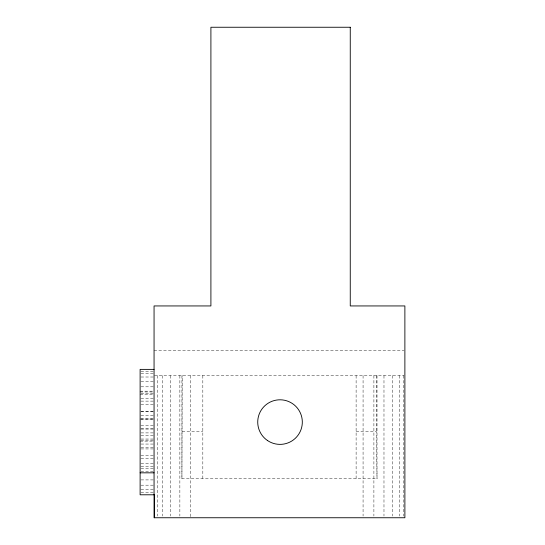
<?xml version="1.0" encoding="UTF-8"?>
<svg xmlns="http://www.w3.org/2000/svg" width="545" height="545" viewBox="0 0 545 545"><rect width="100%" height="100%" fill="white"/><g stroke="black" fill="none" stroke-linecap="round" stroke-linejoin="round"><path stroke-width="0.41" stroke-dasharray="2.73 2.04" d="M377.011 375.614L377.011 478.735L181.928 478.735L182.2 375.614M154.058 350.639L404.029 350.639M140.944 371.288L153.234 371.288M140.944 373.672L153.234 373.672M154.412 375.614L404.036 375.614M140.944 377.011L153.234 377.011M140.944 381.35L153.234 381.35M140.944 386.814L153.234 386.814M140.12 391.167L153.234 391.167M140.12 391.957L153.234 391.957M140.944 393.401L153.234 393.401M140.12 394.342L153.234 394.342M140.944 398.456L153.234 398.456M140.944 401.12L153.234 401.12M140.944 404.635L153.234 404.635M140.944 411.264L153.234 411.264M140.944 411.346L153.234 411.346M140.944 415.699L153.234 415.699M140.944 418.213L153.234 418.213M140.12 419.044L153.234 419.044M140.944 419.561L153.234 419.561M140.944 425.332L153.234 425.332M140.944 428.227L153.234 428.227M140.944 429.085L153.234 429.085M182.2 431.633L202.829 431.633M356.11 431.633L376.452 431.633L377.011 478.735M140.944 432.9L153.234 432.9M140.944 435.673L153.234 435.673M140.944 439.032L153.234 439.032M140.944 440.149L153.234 440.149M140.12 441.123L153.234 441.123M140.944 444.052L153.234 444.052M140.944 447.527L153.234 447.527M140.944 448.93L153.234 448.93M140.944 455.763L153.234 455.763M140.944 458.42L153.234 458.42M140.944 463.311L153.234 463.311M140.944 466.527L153.234 466.527M140.944 468.625L153.234 468.625M140.944 471.779L153.234 471.779M140.944 479.907L153.234 479.907M140.944 485.179L153.234 485.179M140.944 489.383L153.234 489.383M140.944 492.387L153.234 492.387M403.457 375.614L403.457 516.047M399.281 375.614L399.281 516.047M392.638 375.614L392.638 516.047M383.98 375.614L383.98 516.047M376.452 375.614L376.452 431.633M373.897 375.614L373.897 516.047M363.072 375.614L363.072 516.047M356.11 375.614L356.11 478.735M202.829 375.614L202.829 478.735M190.403 375.614L190.403 517.75M181.928 375.614L181.928 478.735M179.864 375.614L179.864 516.047M170.408 375.614L170.408 516.047M162.696 375.614L162.696 516.047M157.239 375.614L157.239 516.047"/><path stroke-width="0.82" d="M154.058 369.381L140.12 369.381L140.12 494.792L154.058 494.792M140.12 472.828L154.058 472.828M154.412 494.771L154.412 517.75M350.258 27.25L210.908 27.25L210.908 305.943L154.058 305.943L154.058 517.75L404.881 517.75L404.881 305.943L350.258 305.943L350.258 27.25M267.629 440.619A22.297 22.297 0 0 0 302.271 423.554A22.297 22.297 0 0 0 270.17 402.087A22.297 22.297 0 0 0 267.629 440.619"/></g></svg>
